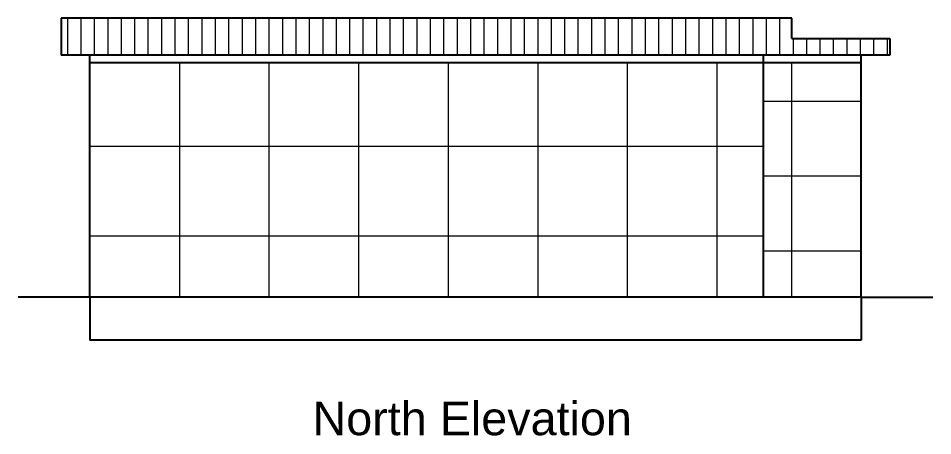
# Model space of a CAD drawing. Header units: inches. Extents: x 376358 to 406049, y -63575 to -53607.
# Drawn here: x 402082.4 to 402465.2, y -60796.1 to -60621.5 of the extents above; entities that cross this region are included whole.
import ezdxf

# ---------------------------------------------------------------- set-up
doc = ezdxf.new("R2010")
doc.units = ezdxf.units.IN
doc.header["$LTSCALE"] = 2
doc.header["$MEASUREMENT"] = 0
doc.layers.get('0').update_dxf_attribs({"linetype": 'CONTINUOUS'})
doc.layers.add('1', color=7, linetype='CONTINUOUS', lineweight=13)
doc.layers.add('steps', color=253, linetype='CONTINUOUS', lineweight=20)
doc.styles.get("Standard").update_dxf_attribs({"font": 'ARIALN.TTF'})

msp = doc.modelspace()

# ---------------------------------------------------------------- hatches: boundary and pattern name
at = {"layer": '1', "ltscale": 5}
h = msp.add_hatch(dxfattribs=at)
h.set_pattern_fill('ANSI37', color=256, scale=300, angle=45, style=0)
h.paths.add_polyline_path([(402394.22, -60640.1), (402112.45, -60640.1), (402112.45, -60738.1), (402394.22, -60738.1)])
h = msp.add_hatch(dxfattribs=at)
h.set_pattern_fill('ANSI37', color=256, scale=250, angle=45, style=0)
h.paths.add_polyline_path([(402435.22, -60640.1), (402394.22, -60640.1), (402394.22, -60738.1), (402435.22, -60738.1)])
at = {"layer": 'steps', "ltscale": 0.3}
h = msp.add_hatch(dxfattribs=at)
h.set_pattern_fill('ANSI31', scale=45, angle=45)
h.paths.add_polyline_path([(402447.22, -60629.9), (402406.22, -60629.9), (402406.22, -60621.51), (402100.45, -60621.51), (402100.45, -60636.99), (402447.22, -60636.99)])

# ---------------------------------------------------------------- linework, layer by layer
at = {"ltscale": 0.5}
for p, q in [((402406.22, -60621.51), (402100.45, -60621.51)), ((402100.45, -60621.51), (402100.45, -60636.99)), ((402406.22, -60629.9), (402406.22, -60621.51)), ((402406.22, -60629.9), (402447.22, -60629.9)), ((402447.22, -60629.9), (402447.22, -60636.99)), ((402447.22, -60636.99), (402100.45, -60636.99)), ((402112.45, -60738.1), (402112.45, -60636.99)), ((402394.22, -60636.99), (402394.22, -60738.1)), ((402435.22, -60738.1), (402435.22, -60636.99)), ((402435.22, -60640.1), (402112.45, -60640.1)), ((402112.45, -60738.1), (402082.45, -60738.1)), ((402435.22, -60738.1), (402112.45, -60738.1)), ((402112.45, -60738.1), (402112.45, -60756.1)), ((402435.22, -60738.1), (402465.22, -60738.1)), ((402435.22, -60738.1), (402435.22, -60756.1)), ((402435.22, -60756.1), (402112.45, -60756.1))]:
    msp.add_line(p, q, dxfattribs=at)

# ---------------------------------------------------------------- texts
at = {"color": 7, "linetype": 'ByBlock', "lineweight": 5, "insert": (402272.45, -60789.02), "char_height": 14, "width": 235.547, "attachment_point": 5}
msp.add_mtext('{\\fArial CE|b0|i0|c0|p34;North Elevation}', dxfattribs=at)

doc.saveas('drawing.dxf')
